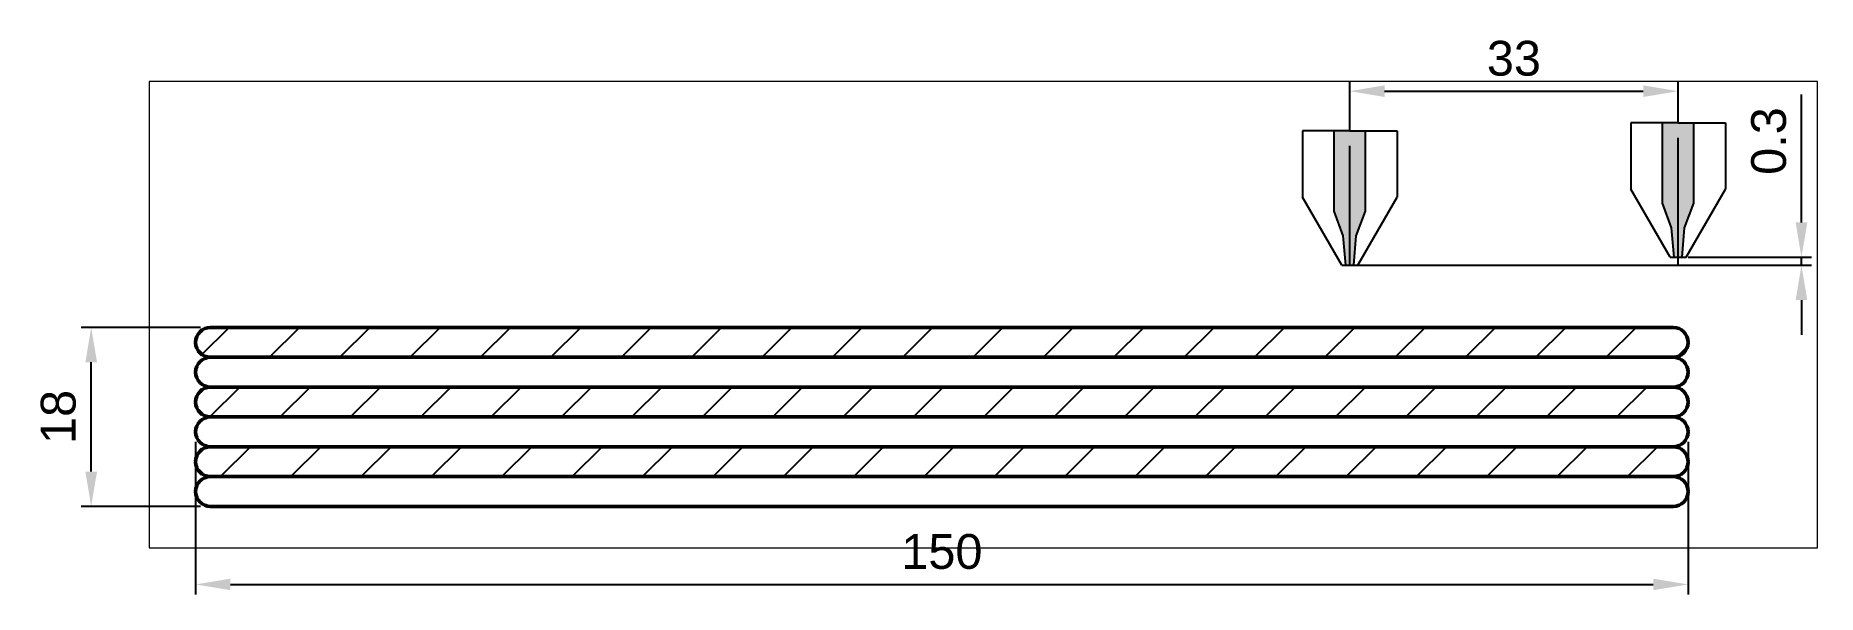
# Paper-space layout 'Layout1' of a CAD drawing. Header units: millimetres. Extents: x 124 to 303, y 166 to 223.
# The model-space entities are those that its viewports show. They can reach past a viewport. Long polylines and large blocks are cut down to what shows.
import ezdxf

# ---------------------------------------------------------------- set-up
doc = ezdxf.new("R2010")
doc.units = ezdxf.units.MM
doc.linetypes.add('AM_ISO08W050', pattern=[18, 12, -1.5, 3, -1.5])
for name, color, linetype, lineweight in [('AM_0', 7, 'Continuous', 50), ('AM_4', 3, 'Continuous', 25), ('AM_5', 3, 'Continuous', 25), ('AM_7', 4, 'AM_ISO08W050', 25), ('AM_8', 1, 'Continuous', 25)]:
    doc.layers.add(name, color=color, linetype=linetype, lineweight=lineweight)
doc.layers.add('AM_VIEWS', color=1, linetype='Continuous', lineweight=25, plot=False)
doc.styles.get("Standard").update_dxf_attribs({"font": 'arial.ttf'})
doc.dimstyles.new('AM_ISO$0', dxfattribs={"dimtxt": 3.5, "dimasz": 3.5, "dimexe": 1, "dimexo": 1, "dimgap": 1.5, "dimtad": 1, "dimdsep": 46, "dimtxsty": 'Standard', "dimcen": 0, "dimclrd": 256, "dimclre": 256, "dimclrt": 2, "dimadec": 0, "dimazin": 2, "dimtp": 0.1, "dimtm": 0.1, "dimtfac": 0.71, "dimtdec": 3, "dimtmove": 0, "dimatfit": 3, "dimfxl": 1, "dimlwd": -1, "dimlwe": -1, "dimarcsym": 1})

# ---------------------------------------------------------------- blocks, each defined once
blk = doc.blocks.new('*D5')
at = {"layer": 'AM_5', "linetype": 'ByBlock', "transparency": 16777216}
for p, q in [((255.89, 213.97), (255.89, 217.94)), ((259.39, 216.94), (285.39, 216.94)), ((288.89, 214.77), (288.89, 217.94))]:
    blk.add_line(p, q, dxfattribs=at)
at = {"layer": 'AM_5', "transparency": 16777216}
for points in [[(259.39, 217.53), (259.39, 216.36), (255.89, 216.94)], [(285.39, 217.53), (285.39, 216.36), (288.89, 216.94)]]:
    blk.add_solid(points, dxfattribs=at)
at = {"layer": 'Defpoints', "color": 0, "transparency": 16777216}
for p in [(288.89, 216.94), (288.89, 213.77), (255.89, 212.97)]:
    blk.add_point(p, dxfattribs=at)
at = {"layer": 'AM_5', "color": 2, "transparency": 16777216, "insert": (272.39, 220.23), "char_height": 3.5, "attachment_point": 5}
blk.add_mtext('33', dxfattribs=at)
blk = doc.blocks.new('*D6')
at = {"layer": 'AM_5', "linetype": 'ByBlock', "transparency": 16777216}
for p, q in [((301.29, 203.74), (301.29, 216.61)), ((256.89, 199.44), (302.29, 199.44)), ((289.89, 200.24), (302.29, 200.24)), ((301.29, 199.44), (301.29, 200.24)), ((301.29, 195.94), (301.29, 192.44))]:
    blk.add_line(p, q, dxfattribs=at)
at = {"layer": 'AM_5', "transparency": 16777216}
for points in [[(300.71, 203.74), (301.88, 203.74), (301.29, 200.24)], [(300.71, 195.94), (301.88, 195.94), (301.29, 199.44)]]:
    blk.add_solid(points, dxfattribs=at)
at = {"layer": 'Defpoints', "color": 0, "transparency": 16777216}
for p in [(255.89, 199.44), (288.89, 200.24), (301.29, 200.24)]:
    blk.add_point(p, dxfattribs=at)
at = {"layer": 'AM_5', "color": 2, "transparency": 16777216, "insert": (298.01, 211.93), "char_height": 3.5, "attachment_point": 5, "rotation": 90}
blk.add_mtext('0.3', dxfattribs=at)
blk = doc.blocks.new('*D7')
at = {"layer": 'AM_5', "linetype": 'ByBlock', "transparency": 16777216}
for p, q in [((139.9, 181.69), (139.9, 166.35)), ((289.9, 181.69), (289.9, 166.35)), ((143.4, 167.35), (286.4, 167.35))]:
    blk.add_line(p, q, dxfattribs=at)
at = {"layer": 'AM_5', "transparency": 16777216}
for points in [[(143.4, 167.93), (143.4, 166.77), (139.9, 167.35)], [(286.4, 167.93), (286.4, 166.77), (289.9, 167.35)]]:
    blk.add_solid(points, dxfattribs=at)
at = {"layer": 'Defpoints', "color": 0, "transparency": 16777216}
for p in [(139.9, 182.69), (289.9, 182.69), (289.9, 167.35)]:
    blk.add_point(p, dxfattribs=at)
at = {"layer": 'AM_5', "color": 2, "transparency": 16777216, "insert": (214.9, 170.64), "char_height": 3.5, "attachment_point": 5}
blk.add_mtext('150', dxfattribs=at)
blk = doc.blocks.new('*D8')
at = {"layer": 'AM_5', "linetype": 'ByBlock', "transparency": 16777216}
for p, q in [((140.4, 193.19), (128.4, 193.19)), ((129.4, 178.69), (129.4, 189.69)), ((140.4, 175.19), (128.4, 175.19))]:
    blk.add_line(p, q, dxfattribs=at)
at = {"layer": 'AM_5', "transparency": 16777216}
for points in [[(128.82, 189.69), (129.99, 189.69), (129.4, 193.19)], [(128.82, 178.69), (129.99, 178.69), (129.4, 175.19)]]:
    blk.add_solid(points, dxfattribs=at)
at = {"layer": 'Defpoints', "color": 0, "transparency": 16777216}
for p in [(129.4, 193.19), (141.4, 193.19), (141.4, 175.19)]:
    blk.add_point(p, dxfattribs=at)
at = {"layer": 'AM_5', "color": 2, "transparency": 16777216, "insert": (126.11, 184.19), "char_height": 3.5, "attachment_point": 5, "rotation": 90}
blk.add_mtext('18', dxfattribs=at)

msp = doc.modelspace()

# ---------------------------------------------------------------- hatches: boundary and pattern name
at = {"layer": 'AM_8'}
h = msp.add_hatch(color=256, dxfattribs=at)
h.dxf.hatch_style = 1
h.set_gradient(color1=(0, 0, 255), color2=(255, 255, 0), name='HEMISPHERICAL')
h.paths.add_polyline_path([(117.56, -12.22), (115.99, -12.22), (115.99, -25.75), (116.39, -25.75), (116.65, -22.8), (117.56, -20.3)])
h.paths.add_polyline_path([(115.99, -12.22), (114.42, -12.22), (114.42, -20.3), (115.33, -22.8), (115.59, -25.75), (115.99, -25.75)])
h = msp.add_hatch(color=256, dxfattribs=at)
h.dxf.hatch_style = 1
h.set_gradient(color1=(0, 0, 255), color2=(255, 255, 0), name='HEMISPHERICAL')
h.paths.add_polyline_path([(150.56, -11.42), (148.99, -11.42), (148.99, -24.95), (149.39, -24.95), (149.65, -22), (150.56, -19.5)])
h.paths.add_polyline_path([(148.99, -11.42), (147.42, -11.42), (147.42, -19.5), (148.33, -22), (148.59, -24.95), (148.99, -24.95)])
h = msp.add_hatch(dxfattribs=at)
h.set_pattern_fill('_U', color=256, scale=5, angle=45, pattern_type=0)
h.set_pattern_definition([(45, (0, 0), (-3.53553, 3.53553), [])])
h.paths.add_polyline_path([(75, -44), (1.5, -44, 1), (1.5, -47), (75, -47)])
h.paths.add_polyline_path([(148.5, -44), (75, -44), (75, -47), (148.5, -47, 1)])
h.paths.add_polyline_path([(75, -38), (1.5, -38, 1), (1.5, -41), (75, -41)])
h.paths.add_polyline_path([(148.5, -38), (75, -38), (75, -41), (148.5, -41, 1)])
h.paths.add_polyline_path([(75, -32), (1.5, -32, 1), (1.5, -35), (75, -35)])
h.paths.add_polyline_path([(148.5, -32), (75, -32), (75, -35), (148.5, -35, 1)])

# ---------------------------------------------------------------- linework, layer by layer
at = {"layer": 'AM_0'}
for p, q in [((1.5, -32), (148.5, -32)), ((1.5, -35), (148.5, -35)), ((1.5, -38), (148.5, -38)), ((1.5, -41), (148.5, -41)), ((1.5, -44), (148.5, -44)), ((1.5, -47), (148.5, -47)), ((1.5, -50), (148.5, -50))]:
    msp.add_line(p, q, dxfattribs=at)
for centre, start, end in [((1.5, -33.5), 90, 270), ((148.5, -33.5), 270, 90), ((1.5, -36.5), 90, 270), ((148.5, -36.5), 270, 90), ((1.5, -39.5), 90, 270), ((148.5, -39.5), 270, 90), ((1.5, -42.5), 90, 270), ((148.5, -42.5), 270, 90), ((1.5, -45.5), 90, 270), ((148.5, -45.5), 270, 90), ((1.5, -48.5), 90, 270), ((148.5, -48.5), 270, 90)]:
    msp.add_arc(centre, 1.5, start, end, dxfattribs=at)
at = {"layer": 'AM_4'}
for p, q in [((115.99, -12.22), (111.24, -12.22)), ((111.24, -12.22), (111.24, -18.91)), ((114.42, -20.3), (114.42, -12.22)), ((115.99, -12.22), (120.74, -12.22)), ((117.56, -20.3), (117.56, -12.22)), ((120.74, -12.22), (120.74, -18.91)), ((148.99, -11.42), (144.24, -11.42)), ((144.24, -11.42), (144.24, -18.11)), ((147.42, -19.5), (147.42, -11.42)), ((148.99, -11.42), (153.74, -11.42)), ((150.56, -19.5), (150.56, -11.42)), ((153.74, -11.42), (153.74, -18.11)), ((115.19, -25.75), (111.24, -18.91)), ((116.79, -25.75), (120.74, -18.91)), ((148.19, -24.95), (144.24, -18.11)), ((148.33, -22), (147.42, -19.5)), ((149.65, -22), (150.56, -19.5)), ((149.79, -24.95), (153.74, -18.11)), ((115.33, -22.8), (114.42, -20.3)), ((116.65, -22.8), (117.56, -20.3)), ((115.59, -25.75), (115.33, -22.8)), ((116.39, -25.75), (116.65, -22.8)), ((148.59, -24.95), (148.33, -22)), ((149.39, -24.95), (149.65, -22)), ((148.19, -24.95), (148.59, -24.95)), ((148.59, -24.95), (149.39, -24.95)), ((149.39, -24.95), (149.79, -24.95)), ((115.19, -25.75), (115.59, -25.75)), ((115.59, -25.75), (116.39, -25.75)), ((116.39, -25.75), (116.79, -25.75))]:
    msp.add_line(p, q, dxfattribs=at)
at = {"layer": 'AM_7'}
for p, q in [((115.99, -25.75), (115.99, -6.58)), ((148.99, -24.95), (148.99, -5.78)), ((148.99, -25.75), (148.99, -24.95)), ((115.99, -25.75), (148.99, -25.75))]:
    msp.add_line(p, q, dxfattribs=at)

psp = doc.layouts.get("Layout1")

# ---------------------------------------------------------------- dimensions: what is measured, and where the dimension line sits
at = {"layer": 'AM_5'}
for base, p1, p2, angle, override, picture, middle in [((288.894, 216.944), (255.894, 212.971), (288.894, 213.771), 0, {"dimlfac": -1, "dimpost": ''}, '*D5', (272.394, 220.232)), ((129.402, 193.19), (141.402, 175.19), (141.402, 193.19), 90, {"dimlfac": -1}, '*D8', (126.115, 184.19))]:
    dim = psp.add_linear_dim(base=base, p1=p1, p2=p2, angle=angle, dimstyle='AM_ISO$0', override=override, dxfattribs=at)
    dim.commit()
    dim.dimension.update_dxf_attribs({"geometry": picture, "text_midpoint": middle})
dim = psp.add_linear_dim(base=(301.294, 200.242), p1=(255.894, 199.442), p2=(288.894, 200.242), angle=90, text='0.3', dimstyle='AM_ISO$0', override={"dimlfac": -1, "dimpost": ''}, dxfattribs=at)
dim.commit()
dim.dimension.update_dxf_attribs({"geometry": '*D6', "text_midpoint": (298.005, 211.928)})
dim = psp.add_linear_dim(base=(289.902, 167.35), p1=(139.902, 182.69), p2=(289.902, 182.69), angle=0, dimstyle='AM_ISO$0', override={"dimlfac": -1}, dxfattribs=at)
dim.commit()
dim.dimension.update_dxf_attribs({"geometry": '*D7', "text_midpoint": (214.902, 167.35), "dimtype": 160})

# ---------------------------------------------------------------- viewports
at = {"layer": 'AM_VIEWS'}
psp.add_viewport(center=(219.054, 194.472), size=(167.672, 46.89608), view_center_point=(79.152, -30.718), view_height=46.89608, dxfattribs=at)

doc.saveas('drawing.dxf')
